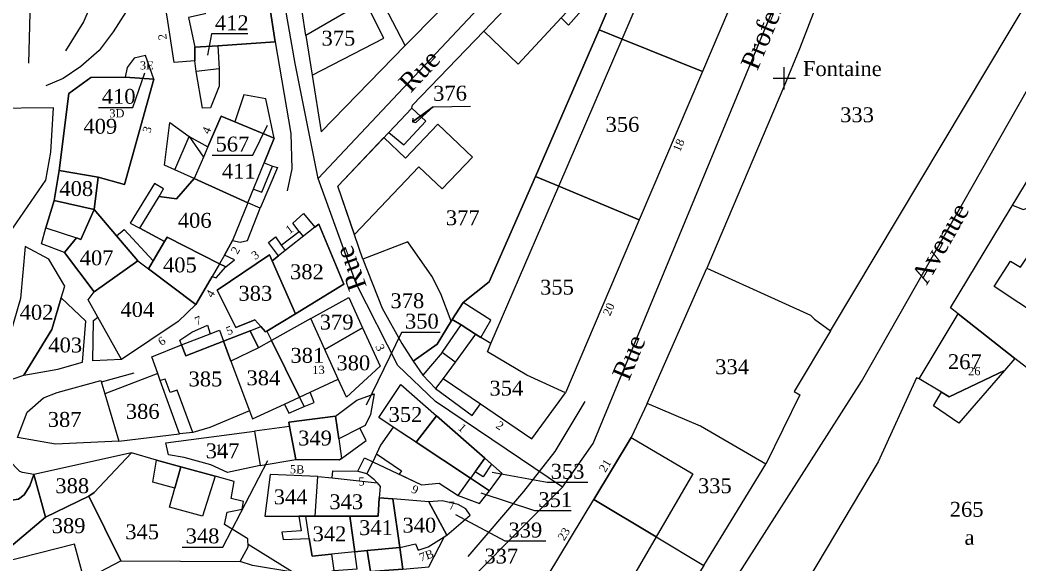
# Model space of a CAD drawing. Extents: x 1207245 to 1207999, y 6153356 to 6154119.
# Drawn here: x 1207381.7 to 1207515.9, y 6153463.3 to 6153536.4 of the extents above; entities that cross this region are included whole.
import ezdxf

# ---------------------------------------------------------------- set-up
doc = ezdxf.new("R2010")
doc.units = 0
doc.linetypes.add('CONTINU', pattern=[0])
doc.layers.get('0').update_dxf_attribs({"linetype": 'CONTINU'})
for name, color, linetype in [('1PARCELLE', 7, 'CONTINU'), ('1SUBDFISC', 7, 'CONTINU'), ('1ZONCOMM', 7, 'CONTINU'), ('3BATIDUR', 7, 'CONTINU'), ('3BATILEGER', 7, 'CONTINU'), ('3CALVAIRE', 7, 'CONTINU'), ('3CALVAIRETEX', 7, 'CONTINU'), ('3CHEMIN', 7, 'CONTINU'), ('3FISCLINE', 7, 'CONTINUOUS'), ('3FLECHEPAR', 7, 'CONTINU'), ('3LIMNONPARC', 7, 'CONTINU'), ('3NUMVOIE', 7, 'CONTINU'), ('3PARCELLETEX', 7, 'CONTINU'), ('3SENTIER', 7, 'CONTINU'), ('3SUBDFISCTEX', 7, 'CONTINU'), ('3ZONCOMMTEX', 7, 'CONTINU')]:
    doc.layers.add(name, color=color, linetype=linetype)
doc.styles.get("Standard").update_dxf_attribs({"font": 'Times New Roman'})

# ---------------------------------------------------------------- blocks, each defined once
blk = doc.blocks.new('DETATOPO')
for points in [[(0, -1.5), (0, 1.5)], [(-1.5, 0), (1.5, 0)]]:
    blk.add_lwpolyline(points)

msp = doc.modelspace()

# ---------------------------------------------------------------- linework, layer by layer
at = {"layer": '1PARCELLE'}
for points in [[(1207473.3, 6153529.54), (1207462.5, 6153533.88), (1207459.41, 6153535.11), (1207461.65, 6153540.39), (1207467.8, 6153554.71), (1207470.9, 6153553.42), (1207481.58, 6153549), (1207473.3, 6153529.54)], [(1207503.27, 6153545.71), (1207492.88, 6153549.61), (1207486.32, 6153532.55), (1207484.23, 6153527.48), (1207473.86, 6153503.1), (1207487.81, 6153496.76), (1207488.33, 6153496.22), (1207490.49, 6153494.68), (1207517.59, 6153540.11), (1207509.62, 6153544.87), (1207503.27, 6153545.71)], [(1207433.4, 6153533.03), (1207430.07, 6153539.44), (1207429.73, 6153540.23), (1207439.58, 6153547.32), (1207443.59, 6153543.36), (1207442.4, 6153542.15), (1207433.4, 6153533.03)], [(1207455.24, 6153546.79), (1207459.57, 6153542.41), (1207456.74, 6153539.34), (1207457.71, 6153538.46), (1207455.31, 6153535.73), (1207454.31, 6153536.73), (1207448.54, 6153530.5), (1207443.93, 6153534.95), (1207455.24, 6153546.79)], [(1207405.15, 6153530.96), (1207402.4, 6153530.75), (1207401.46, 6153536.85), (1207400.95, 6153539.63), (1207403.91, 6153539.9), (1207406.27, 6153540.11), (1207414.81, 6153540.87), (1207415.95, 6153533.52), (1207408.26, 6153532.99), (1207405.17, 6153532.78), (1207405.15, 6153530.96)], [(1207433.4, 6153533.03), (1207430.07, 6153539.44), (1207429.73, 6153540.23), (1207428.03, 6153538.97), (1207420.07, 6153534.36), (1207420.91, 6153529.02), (1207422.1, 6153521.4), (1207433.4, 6153533.03)], [(1207464.8, 6153509.61), (1207454, 6153514.12), (1207450.88, 6153515.43), (1207459.41, 6153535.11), (1207462.5, 6153533.88), (1207473.3, 6153529.54), (1207464.8, 6153509.61)], [(1207405.15, 6153530.96), (1207405.17, 6153532.78), (1207408.26, 6153532.99), (1207408.43, 6153529.88), (1207408.4, 6153527.54), (1207407.26, 6153524.63), (1207406.18, 6153524.61), (1207405.33, 6153529.53), (1207405.15, 6153530.96)], [(1207399.64, 6153528.51), (1207398.53, 6153531.66), (1207397.03, 6153531.32), (1207396.06, 6153530.04), (1207395.81, 6153528.77), (1207399.64, 6153528.51)], [(1207399.64, 6153528.51), (1207395.81, 6153528.77), (1207391.18, 6153528.71), (1207388.24, 6153526.55), (1207386.96, 6153516.2), (1207392.18, 6153515.32), (1207395.7, 6153514.33), (1207399.64, 6153528.51)], [(1207410.54, 6153522.76), (1207415.82, 6153520.58), (1207414.67, 6153525.83), (1207411.71, 6153526.37), (1207410.54, 6153522.76)], [(1207373.15, 6153511.09), (1207380.22, 6153507.74), (1207385.17, 6153514.92), (1207385.82, 6153518.67), (1207386.18, 6153524.65), (1207377.51, 6153524.57), (1207373.12, 6153511.5), (1207372.89, 6153511.4), (1207373.15, 6153511.09)], [(1207413.9, 6153511.14), (1207412.28, 6153511.87), (1207405.06, 6153515.14), (1207402.45, 6153516.33), (1207401.1, 6153516.93), (1207401.8, 6153522.68), (1207404.4, 6153520.78), (1207406.91, 6153519.41), (1207408.69, 6153523.54), (1207410.54, 6153522.76), (1207415.82, 6153520.58), (1207414.47, 6153517.26), (1207415.57, 6153516.82), (1207416.23, 6153516.6), (1207413.9, 6153511.14)], [(1207434.26, 6153524.58), (1207431.2, 6153521.33), (1207433.19, 6153519.65), (1207436.17, 6153522.83), (1207434.26, 6153524.58)], [(1207522.82, 6153485.11), (1207515.24, 6153490.97), (1207507.61, 6153496.94), (1207506.58, 6153497.75), (1207519.12, 6153518.5), (1207537.69, 6153515.63), (1207551.22, 6153513.65), (1207522.82, 6153485.11)], [(1207387.66, 6153505.19), (1207384.58, 6153506.37), (1207385.15, 6153508.5), (1207386.27, 6153512.19), (1207386.96, 6153516.2), (1207392.18, 6153515.32), (1207391.62, 6153510.98), (1207389.84, 6153506.96), (1207389.26, 6153507.15), (1207387.66, 6153505.19)], [(1207401.07, 6153506.66), (1207401.42, 6153507.27), (1207408.48, 6153503.69), (1207409.32, 6153503.27), (1207410.49, 6153504.21), (1207409.14, 6153504.82), (1207410.21, 6153506.79), (1207411.26, 6153506.59), (1207412.21, 6153506.8), (1207413.9, 6153511.14), (1207412.28, 6153511.87), (1207405.06, 6153515.14), (1207402.69, 6153512.4), (1207400.38, 6153512.72), (1207400.93, 6153513.75), (1207399.75, 6153514.49), (1207396.47, 6153509.16), (1207397.75, 6153508.47), (1207401.07, 6153506.66)], [(1207454.89, 6153486.33), (1207449.72, 6153488.72), (1207444.42, 6153491.85), (1207444.89, 6153492.95), (1207443.53, 6153493.8), (1207442.84, 6153494.23), (1207440.89, 6153495.46), (1207439.71, 6153496.2), (1207441.18, 6153498.47), (1207444.67, 6153501.27), (1207450.88, 6153515.43), (1207454, 6153514.12), (1207464.8, 6153509.61), (1207454.89, 6153486.33)], [(1207387.66, 6153505.19), (1207389.26, 6153507.15), (1207389.84, 6153506.96), (1207391.62, 6153510.98), (1207394.65, 6153507.44), (1207397.52, 6153504.08), (1207391.65, 6153499.93), (1207387.66, 6153505.19)], [(1207415.53, 6153504.07), (1207416.37, 6153504.73), (1207415.06, 6153506.56), (1207415.98, 6153507.29), (1207416.74, 6153506.18), (1207419.17, 6153508.01), (1207418.31, 6153509.14), (1207419.76, 6153510.42), (1207421.25, 6153508.59), (1207421.78, 6153509.01), (1207425.17, 6153500.93), (1207418.66, 6153496.97), (1207415.53, 6153504.07)], [(1207391.65, 6153499.93), (1207397.52, 6153504.08), (1207394.65, 6153507.44), (1207395.68, 6153508.28), (1207399.57, 6153504.08), (1207398.94, 6153503), (1207405.29, 6153498.2), (1207402.91, 6153495.92), (1207395.3, 6153490.82), (1207391.45, 6153490.66), (1207391.54, 6153496.07), (1207392.14, 6153496.51), (1207390.85, 6153498.85), (1207391.65, 6153499.93)], [(1207399.57, 6153504.08), (1207398.94, 6153503), (1207405.29, 6153498.2), (1207407.5, 6153501.99), (1207408.01, 6153501.81), (1207409.32, 6153503.27), (1207408.48, 6153503.69), (1207401.42, 6153507.27), (1207401.07, 6153506.66), (1207399.57, 6153504.08)], [(1207439.56, 6153495.99), (1207438.17, 6153499.66), (1207436.95, 6153502), (1207433.74, 6153506.62), (1207427.71, 6153504.29), (1207430.31, 6153497.72), (1207432.95, 6153492.96), (1207434.47, 6153490.58), (1207437.66, 6153492.89), (1207439.56, 6153495.99)], [(1207387.22, 6153499.1), (1207387.7, 6153500.67), (1207385.54, 6153504.32), (1207382.37, 6153505.99), (1207381.74, 6153499.04), (1207379.47, 6153491.13), (1207379.06, 6153487.64), (1207382.2, 6153488.7), (1207385.94, 6153494.84), (1207387.22, 6153499.1)], [(1207415.53, 6153504.07), (1207418.66, 6153496.97), (1207414.8, 6153494.64), (1207414.66, 6153494.55), (1207414.02, 6153495.24), (1207413.21, 6153496.13), (1207410.67, 6153495.14), (1207408.14, 6153500.16), (1207415.17, 6153504.87), (1207415.53, 6153504.07)], [(1207481.78, 6153476.78), (1207473.02, 6153481.87), (1207465.88, 6153484.91), (1207473.86, 6153503.1), (1207487.81, 6153496.76), (1207488.33, 6153496.22), (1207490.49, 6153494.68), (1207485.6, 6153486.51), (1207486.37, 6153486.06), (1207481.78, 6153476.78)], [(1207387.22, 6153499.1), (1207385.94, 6153494.84), (1207382.2, 6153488.7), (1207386.78, 6153489.51), (1207390.08, 6153490.48), (1207390.51, 6153495.97), (1207387.22, 6153499.1)], [(1207427.68, 6153495.07), (1207422.61, 6153492.18), (1207420.73, 6153496.33), (1207425.84, 6153499.16), (1207427.68, 6153495.07)], [(1207515.24, 6153490.97), (1207513.82, 6153489.33), (1207507.72, 6153482.28), (1207504.29, 6153484.6), (1207505.36, 6153486.44), (1207502.38, 6153488.24), (1207507.61, 6153496.94), (1207515.24, 6153490.97)], [(1207403.08, 6153480.83), (1207400.52, 6153488.01), (1207400.19, 6153488.95), (1207399.4, 6153491.2), (1207403.37, 6153492.78), (1207403.15, 6153493.41), (1207404.73, 6153494.51), (1207406.84, 6153495.44), (1207407.21, 6153494.29), (1207408.45, 6153494.78), (1207409.01, 6153493.28), (1207410, 6153490.58), (1207412.47, 6153483.92), (1207407.15, 6153481.67), (1207404.89, 6153481.02), (1207403.08, 6153480.83)], [(1207424.41, 6153488.19), (1207422.61, 6153492.18), (1207420.73, 6153496.33), (1207415.43, 6153493.37), (1207419.21, 6153485.77), (1207419.85, 6153484.5), (1207421.19, 6153485.05), (1207420.63, 6153486.43), (1207424.41, 6153488.19)], [(1207439.56, 6153495.99), (1207437.66, 6153492.89), (1207434.47, 6153490.58), (1207435.76, 6153488.73), (1207437.44, 6153486.93), (1207442.37, 6153483.29), (1207443.52, 6153484.85), (1207450.39, 6153480.15), (1207454.89, 6153486.33), (1207449.72, 6153488.72), (1207444.42, 6153491.85), (1207444.89, 6153492.95), (1207443.53, 6153493.8), (1207442.84, 6153494.23), (1207440.89, 6153495.46), (1207439.71, 6153496.2), (1207439.56, 6153495.99)], [(1207409.01, 6153493.28), (1207410, 6153490.58), (1207412.47, 6153483.92), (1207412.88, 6153482.83), (1207417.18, 6153484.84), (1207417.76, 6153483.59), (1207419.85, 6153484.5), (1207419.21, 6153485.77), (1207415.43, 6153493.37), (1207413.71, 6153492.41), (1207412.59, 6153494.68), (1207409.01, 6153493.28)], [(1207427.68, 6153495.07), (1207430.01, 6153489.94), (1207425.5, 6153485.76), (1207424.41, 6153488.19), (1207422.61, 6153492.18), (1207427.68, 6153495.07)], [(1207403.08, 6153480.83), (1207400.52, 6153488.01), (1207400.19, 6153488.95), (1207393.07, 6153486.23), (1207394.95, 6153479.86), (1207403.08, 6153480.83)], [(1207393.07, 6153486.23), (1207394.95, 6153479.86), (1207386.47, 6153479.45), (1207381.36, 6153480.33), (1207382.66, 6153483.73), (1207384.83, 6153485.66), (1207386.66, 6153486.39), (1207392.55, 6153487.98), (1207393.07, 6153486.23)], [(1207434.86, 6153479.7), (1207431.78, 6153481.74), (1207429.84, 6153483.04), (1207432.82, 6153487.48), (1207437.61, 6153483.27), (1207434.86, 6153479.7)], [(1207427.32, 6153481.61), (1207424.46, 6153480.17), (1207424.03, 6153483.19), (1207426.9, 6153485.38), (1207429.22, 6153486.23), (1207428.72, 6153483.41), (1207428.01, 6153481.95), (1207427.32, 6153481.61)], [(1207458.72, 6153472.03), (1207467.07, 6153467), (1207473.46, 6153463.13), (1207481.78, 6153476.78), (1207473.02, 6153481.87), (1207465.88, 6153484.91), (1207463.7, 6153480.32), (1207458.72, 6153472.03)], [(1207434.86, 6153479.7), (1207442.16, 6153474.87), (1207444.71, 6153473.18), (1207446.42, 6153475.5), (1207444.1, 6153477.57), (1207437.61, 6153483.27), (1207434.86, 6153479.7)], [(1207417.87, 6153481.82), (1207418.72, 6153477.39), (1207424.56, 6153477.35), (1207424.82, 6153477.54), (1207428.15, 6153479.95), (1207427.32, 6153481.61), (1207424.46, 6153480.17), (1207424.03, 6153483.19), (1207417.76, 6153482.41), (1207417.87, 6153481.82)], [(1207413.16, 6153481.2), (1207413.9, 6153476.56), (1207409.54, 6153475.63), (1207407.28, 6153476.67), (1207403.72, 6153477.67), (1207401.64, 6153478.02), (1207401.27, 6153479.62), (1207413.16, 6153481.2)], [(1207417.87, 6153481.82), (1207413.16, 6153481.2), (1207413.9, 6153476.56), (1207418.72, 6153477.39), (1207417.87, 6153481.82)], [(1207429.05, 6153477.09), (1207435.58, 6153473.98), (1207437.95, 6153474.21), (1207440.5, 6153472.55), (1207443.38, 6153471.48), (1207444.71, 6153473.18), (1207442.16, 6153474.87), (1207434.86, 6153479.7), (1207431.78, 6153481.74), (1207430.09, 6153479.31), (1207429.05, 6153477.09)], [(1207385.09, 6153469.65), (1207390.92, 6153472.48), (1207391.65, 6153472.97), (1207396.65, 6153478.26), (1207383.53, 6153475.39), (1207385.09, 6153469.65)], [(1207390.92, 6153472.48), (1207395.23, 6153463.75), (1207411.23, 6153463.66), (1207412.33, 6153465.65), (1207412.28, 6153466.72), (1207409.14, 6153468.65), (1207409.5, 6153470.3), (1207411.5, 6153470.73), (1207411.7, 6153471.72), (1207410.01, 6153472.13), (1207410.42, 6153474.42), (1207407.9, 6153475.13), (1207403.26, 6153476.41), (1207400.01, 6153477.31), (1207396.65, 6153478.26), (1207391.65, 6153472.97), (1207390.92, 6153472.48)], [(1207376.34, 6153474.85), (1207377.88, 6153470.87), (1207379.64, 6153471.77), (1207381.48, 6153472.04), (1207382.23, 6153472.65), (1207382.99, 6153473.83), (1207383.53, 6153475.39), (1207382.04, 6153475.63), (1207381.67, 6153475.79), (1207380.16, 6153477.34), (1207376.78, 6153476.06), (1207377.09, 6153475.15), (1207376.34, 6153474.85)], [(1207429.91, 6153472.23), (1207429.75, 6153469.76), (1207425.96, 6153469.77), (1207421.29, 6153469.78), (1207421.67, 6153475.11), (1207423.59, 6153474.91), (1207423.69, 6153475.85), (1207427.05, 6153475.84), (1207427.94, 6153477.63), (1207429.05, 6153477.09), (1207428.26, 6153475.49), (1207429.13, 6153474.78), (1207429.64, 6153474.27), (1207430.02, 6153473.75), (1207429.91, 6153472.23)], [(1207371.44, 6153468.31), (1207371.42, 6153458.29), (1207373.77, 6153458.79), (1207373.48, 6153459.82), (1207385.09, 6153469.65), (1207383.53, 6153475.39), (1207382.99, 6153473.83), (1207382.23, 6153472.65), (1207381.48, 6153472.04), (1207379.64, 6153471.77), (1207377.88, 6153470.87), (1207371.44, 6153468.31)], [(1207421.29, 6153469.78), (1207421.67, 6153475.11), (1207415.27, 6153475.37), (1207414.54, 6153469.79), (1207419.12, 6153469.79), (1207420.04, 6153469.78), (1207421.29, 6153469.78)], [(1207373.77, 6153458.79), (1207380.06, 6153460.12), (1207380.58, 6153457.68), (1207385, 6153458.86), (1207390.63, 6153461.37), (1207395.23, 6153463.75), (1207390.92, 6153472.48), (1207385.09, 6153469.65), (1207373.48, 6153459.82), (1207373.77, 6153458.79)], [(1207429.91, 6153472.23), (1207431.71, 6153472.08), (1207432.65, 6153465.57), (1207433.09, 6153462.63), (1207428.72, 6153462.32), (1207428.29, 6153465.14), (1207426.63, 6153464.97), (1207425.96, 6153469.77), (1207429.75, 6153469.76), (1207429.91, 6153472.23)], [(1207431.71, 6153472.08), (1207432.65, 6153465.57), (1207434.76, 6153466.06), (1207435.15, 6153465.2), (1207436.47, 6153465.65), (1207438.96, 6153467.22), (1207436.57, 6153471.7), (1207431.71, 6153472.08)], [(1207436.57, 6153471.7), (1207438.96, 6153467.22), (1207442.11, 6153469.9), (1207441.53, 6153470.75), (1207440.49, 6153471.36), (1207438.37, 6153471.84), (1207436.57, 6153471.7)], [(1207456.81, 6153450.36), (1207451.54, 6153461.23), (1207452.59, 6153461.85), (1207458.72, 6153472.03), (1207467.07, 6153467), (1207473.46, 6153463.13), (1207469.4, 6153456.69), (1207467.66, 6153455.34), (1207456.81, 6153450.36)], [(1207426.63, 6153464.97), (1207425.96, 6153469.77), (1207421.29, 6153469.78), (1207420.04, 6153469.78), (1207419.12, 6153469.79), (1207419.43, 6153467.8), (1207416.84, 6153467.64), (1207417.03, 6153466.64), (1207420.51, 6153466.78), (1207420.89, 6153464.41), (1207423.51, 6153464.67), (1207423.8, 6153462.48), (1207426.95, 6153462.71), (1207426.63, 6153464.97)]]:
    msp.add_lwpolyline(points, close=True, dxfattribs=at)
for points in [[(1207461.65, 6153540.39), (1207459.41, 6153535.11), (1207450.88, 6153515.43), (1207444.67, 6153501.27), (1207441.18, 6153498.47), (1207439.71, 6153496.2), (1207439.56, 6153495.99), (1207439.56, 6153495.99), (1207438.17, 6153499.66), (1207436.95, 6153502), (1207433.74, 6153506.62), (1207427.71, 6153504.29), (1207424.34, 6153514.13), (1207431.2, 6153521.33), (1207433.19, 6153519.65), (1207436.17, 6153522.83), (1207434.26, 6153524.58), (1207434.37, 6153524.98), (1207443.93, 6153534.95), (1207448.54, 6153530.5), (1207454.31, 6153536.73), (1207455.31, 6153535.73), (1207457.71, 6153538.46)], [(1207522.82, 6153485.11), (1207515.24, 6153490.97), (1207513.82, 6153489.33), (1207507.72, 6153482.28), (1207504.29, 6153484.6), (1207505.36, 6153486.44), (1207502.38, 6153488.24), (1207502.01, 6153488.36), (1207496.88, 6153477.05), (1207486.41, 6153459.48), (1207486.41, 6153459.48), (1207489.04, 6153458.21), (1207487.91, 6153455.85), (1207485.58, 6153457.07), (1207484.67, 6153455.25), (1207490.63, 6153453.05), (1207496.02, 6153454.59), (1207504.25, 6153453.9), (1207509.33, 6153454.65), (1207513.12, 6153455.73), (1207516.28, 6153457.35)]]:
    msp.add_lwpolyline(points, dxfattribs=at)
at = {"layer": '1SUBDFISC'}
msp.add_lwpolyline([(1207522.82, 6153485.11), (1207515.24, 6153490.97), (1207513.82, 6153489.33), (1207513.82, 6153489.33), (1207507.72, 6153482.28), (1207504.29, 6153484.6), (1207505.36, 6153486.44), (1207502.38, 6153488.24), (1207502.01, 6153488.36), (1207496.88, 6153477.05), (1207486.41, 6153459.48), (1207489.04, 6153458.21), (1207487.91, 6153455.85), (1207485.58, 6153457.07), (1207484.67, 6153455.25), (1207490.63, 6153453.05), (1207496.02, 6153454.59), (1207504.25, 6153453.9), (1207509.33, 6153454.65), (1207513.12, 6153455.73), (1207516.28, 6153457.35)], dxfattribs=at)
at = {"layer": '1ZONCOMM'}
for points in [[(1207450.02, 6153434.29), (1207453.92, 6153438.85), (1207457.57, 6153444.26), (1207473.57, 6153454.8), (1207494.66, 6153487.86), (1207523.22, 6153538.19), (1207533.52, 6153554.5), (1207594.07, 6153627.35), (1207597.46, 6153632.4), (1207650.7, 6153703.04), (1207645.2, 6153719.33), (1207644.94, 6153747.03)], [(1207450.02, 6153434.29), (1207453.92, 6153438.85), (1207457.57, 6153444.26), (1207473.57, 6153454.8), (1207494.66, 6153487.86), (1207523.22, 6153538.19), (1207533.52, 6153554.5), (1207594.07, 6153627.35), (1207597.46, 6153632.4), (1207650.7, 6153703.04), (1207645.2, 6153719.33), (1207644.94, 6153747.03)], [(1207454.51, 6153473.68), (1207437.46, 6153485.16), (1207432.41, 6153490), (1207426.79, 6153501.04), (1207421.69, 6153515.15), (1207418.61, 6153530.6), (1207415.34, 6153549.29), (1207413.62, 6153554.77), (1207405.4, 6153569.59), (1207404.65, 6153577.66), (1207407.88, 6153596.71), (1207411.22, 6153605.6), (1207411.97, 6153609.05), (1207413.96, 6153618.07), (1207416.63, 6153638.36), (1207415.01, 6153643.12), (1207404.64, 6153652.74)], [(1207384.21, 6153452.64), (1207397.51, 6153459.03), (1207416.67, 6153458.95), (1207435.57, 6153459.57), (1207442.15, 6153461.24), (1207449.19, 6153468.32), (1207454.51, 6153473.68), (1207458.61, 6153479.55), (1207494.37, 6153565.92), (1207498.63, 6153572.67), (1207508.54, 6153584.8), (1207513.88, 6153590.48), (1207518.25, 6153609.85)], [(1207421.69, 6153515.15), (1207480.48, 6153577.72), (1207490.54, 6153588.06), (1207492.15, 6153590.15), (1207518.25, 6153609.85)]]:
    msp.add_lwpolyline(points, dxfattribs=at)
at = {"layer": '3BATIDUR'}
for points in [[(1207462.5, 6153533.88), (1207470.9, 6153553.42), (1207481.58, 6153549), (1207473.3, 6153529.54), (1207462.5, 6153533.88)], [(1207456.74, 6153539.34), (1207454.31, 6153536.73), (1207448.54, 6153530.5), (1207443.93, 6153534.95), (1207455.24, 6153546.79), (1207459.57, 6153542.41), (1207456.74, 6153539.34)], [(1207430.07, 6153539.44), (1207438.76, 6153545.86), (1207442.4, 6153542.15), (1207433.4, 6153533.03), (1207430.07, 6153539.44)], [(1207406.27, 6153540.11), (1207406.55, 6153537.26), (1207404.3, 6153536.79), (1207405.17, 6153532.78), (1207408.26, 6153532.99), (1207415.95, 6153533.52), (1207414.81, 6153540.87), (1207406.27, 6153540.11)], [(1207428.03, 6153538.97), (1207420.07, 6153534.36), (1207420.91, 6153529.02), (1207430.53, 6153534.02), (1207428.03, 6153538.97)], [(1207456.74, 6153539.34), (1207457.71, 6153538.46), (1207455.31, 6153535.73), (1207454.31, 6153536.73), (1207456.74, 6153539.34)], [(1207405.17, 6153532.78), (1207408.26, 6153532.99), (1207408.43, 6153529.88), (1207405.33, 6153529.53), (1207405.15, 6153530.96), (1207405.17, 6153532.78)], [(1207454, 6153514.12), (1207462.5, 6153533.88), (1207473.3, 6153529.54), (1207464.8, 6153509.61), (1207454, 6153514.12)], [(1207399.64, 6153528.51), (1207398.53, 6153531.66), (1207397.03, 6153531.32), (1207396.06, 6153530.04), (1207395.81, 6153528.77), (1207399.64, 6153528.51)], [(1207386.96, 6153516.2), (1207388.24, 6153526.55), (1207391.18, 6153528.71), (1207395.81, 6153528.77), (1207399.64, 6153528.51), (1207395.7, 6153514.33), (1207392.18, 6153515.32), (1207386.96, 6153516.2)], [(1207406.3, 6153517.99), (1207405.06, 6153515.14), (1207412.28, 6153511.87), (1207414.47, 6153517.26), (1207415.82, 6153520.58), (1207410.54, 6153522.76), (1207408.69, 6153523.54), (1207406.91, 6153519.41), (1207406.3, 6153517.99)], [(1207426.58, 6153507.6), (1207424.34, 6153514.13), (1207430.53, 6153520.64), (1207433.43, 6153517.87), (1207437.78, 6153522.44), (1207442.43, 6153518.02), (1207438.35, 6153513.74), (1207435.24, 6153516.71), (1207426.58, 6153507.6)], [(1207404.4, 6153520.78), (1207406.3, 6153517.99), (1207405.06, 6153515.14), (1207402.45, 6153516.33), (1207404.4, 6153520.78)], [(1207391.62, 6153510.98), (1207392.18, 6153515.32), (1207386.96, 6153516.2), (1207386.27, 6153512.19), (1207391.62, 6153510.98)], [(1207412.28, 6153511.87), (1207410.21, 6153506.79), (1207409.14, 6153504.82), (1207408.48, 6153503.69), (1207401.42, 6153507.27), (1207401.07, 6153506.66), (1207397.75, 6153508.47), (1207400.38, 6153512.72), (1207402.69, 6153512.4), (1207405.06, 6153515.14), (1207412.28, 6153511.87)], [(1207444.89, 6153492.95), (1207454, 6153514.12), (1207464.8, 6153509.61), (1207454.89, 6153486.33), (1207449.72, 6153488.72), (1207444.42, 6153491.85), (1207444.89, 6153492.95)], [(1207520.34, 6153498.08), (1207519.06, 6153496.25), (1207512.46, 6153500.63), (1207514.65, 6153504.03), (1207516, 6153503.23), (1207523.1, 6153513.85), (1207525.41, 6153512.25), (1207528.59, 6153510.03), (1207520.34, 6153498.08)], [(1207389.26, 6153507.15), (1207387.66, 6153505.19), (1207391.65, 6153499.93), (1207397.52, 6153504.08), (1207394.65, 6153507.44), (1207391.62, 6153510.98), (1207389.84, 6153506.96), (1207389.26, 6153507.15)], [(1207416.37, 6153504.73), (1207415.53, 6153504.07), (1207418.66, 6153496.97), (1207425.17, 6153500.93), (1207421.78, 6153509.01), (1207421.25, 6153508.59), (1207416.37, 6153504.73)], [(1207408.48, 6153503.69), (1207407.5, 6153501.99), (1207405.29, 6153498.2), (1207398.94, 6153503), (1207399.57, 6153504.08), (1207401.07, 6153506.66), (1207401.42, 6153507.27), (1207408.48, 6153503.69)], [(1207415.53, 6153504.07), (1207415.17, 6153504.87), (1207408.14, 6153500.16), (1207410.67, 6153495.14), (1207413.21, 6153496.13), (1207414.02, 6153495.24), (1207414.66, 6153494.55), (1207414.8, 6153494.64), (1207418.66, 6153496.97), (1207415.53, 6153504.07)], [(1207397.52, 6153504.08), (1207398.94, 6153503), (1207405.29, 6153498.2), (1207402.91, 6153495.92), (1207395.3, 6153490.82), (1207392.14, 6153496.51), (1207390.85, 6153498.85), (1207391.65, 6153499.93), (1207397.52, 6153504.08)], [(1207422.61, 6153492.18), (1207420.73, 6153496.33), (1207425.84, 6153499.16), (1207427.68, 6153495.07), (1207422.61, 6153492.18)], [(1207440.89, 6153495.46), (1207442.84, 6153494.23), (1207443.53, 6153493.8), (1207444.89, 6153496.11), (1207441.18, 6153498.47), (1207439.71, 6153496.2), (1207440.89, 6153495.46)], [(1207515.24, 6153490.97), (1207513.82, 6153489.33), (1207506.39, 6153485.81), (1207505.36, 6153486.44), (1207502.38, 6153488.24), (1207507.61, 6153496.94), (1207515.24, 6153490.97)], [(1207422.61, 6153492.18), (1207420.73, 6153496.33), (1207415.43, 6153493.37), (1207419.21, 6153485.77), (1207420.63, 6153486.43), (1207424.41, 6153488.19), (1207422.61, 6153492.18)], [(1207440.1, 6153490.48), (1207438.34, 6153491.77), (1207440.89, 6153495.46), (1207442.84, 6153494.23), (1207440.1, 6153490.48)], [(1207403.37, 6153492.78), (1207407.21, 6153494.29), (1207408.45, 6153494.78), (1207409.01, 6153493.28), (1207403.96, 6153491.3), (1207403.37, 6153492.78)], [(1207410, 6153490.58), (1207409.01, 6153493.28), (1207412.59, 6153494.68), (1207413.71, 6153492.41), (1207410, 6153490.58)], [(1207422.61, 6153492.18), (1207427.68, 6153495.07), (1207430.01, 6153489.94), (1207425.5, 6153485.76), (1207424.41, 6153488.19), (1207422.61, 6153492.18)], [(1207440.1, 6153490.48), (1207438.5, 6153488.29), (1207443.52, 6153484.85), (1207450.39, 6153480.15), (1207454.89, 6153486.33), (1207449.72, 6153488.72), (1207444.42, 6153491.85), (1207444.89, 6153492.95), (1207443.53, 6153493.8), (1207442.84, 6153494.23), (1207440.1, 6153490.48)], [(1207400.52, 6153488.01), (1207400.19, 6153488.95), (1207399.4, 6153491.2), (1207403.37, 6153492.78), (1207403.96, 6153491.3), (1207409.01, 6153493.28), (1207410, 6153490.58), (1207412.47, 6153483.92), (1207407.15, 6153481.67), (1207404.89, 6153481.02), (1207402.79, 6153486.7), (1207401.82, 6153486.41), (1207401.16, 6153488.18), (1207400.52, 6153488.01)], [(1207413.71, 6153492.41), (1207410, 6153490.58), (1207412.47, 6153483.92), (1207412.88, 6153482.83), (1207417.18, 6153484.84), (1207419.21, 6153485.77), (1207415.43, 6153493.37), (1207413.71, 6153492.41)], [(1207513.82, 6153489.33), (1207507.72, 6153482.28), (1207504.29, 6153484.6), (1207505.36, 6153486.44), (1207506.39, 6153485.81), (1207513.82, 6153489.33)], [(1207434.86, 6153479.7), (1207431.78, 6153481.74), (1207429.84, 6153483.04), (1207432.82, 6153487.48), (1207437.61, 6153483.27), (1207434.86, 6153479.7)], [(1207424.46, 6153480.17), (1207424.03, 6153483.19), (1207426.9, 6153485.38), (1207429.22, 6153486.23), (1207428.72, 6153483.41), (1207428.01, 6153481.95), (1207427.32, 6153481.61), (1207424.46, 6153480.17)], [(1207442.16, 6153474.87), (1207434.86, 6153479.7), (1207437.61, 6153483.27), (1207444.1, 6153477.57), (1207442.16, 6153474.87)], [(1207424.46, 6153480.17), (1207424.82, 6153477.54), (1207424.56, 6153477.35), (1207418.72, 6153477.39), (1207417.87, 6153481.82), (1207417.76, 6153482.41), (1207424.03, 6153483.19), (1207424.46, 6153480.17)], [(1207413.9, 6153476.56), (1207409.54, 6153475.63), (1207407.28, 6153476.67), (1207403.72, 6153477.67), (1207401.64, 6153478.02), (1207401.27, 6153479.62), (1207413.16, 6153481.2), (1207413.9, 6153476.56)], [(1207417.87, 6153481.82), (1207413.16, 6153481.2), (1207413.9, 6153476.56), (1207418.72, 6153477.39), (1207417.87, 6153481.82)], [(1207431.78, 6153481.74), (1207430.09, 6153479.31), (1207429.54, 6153478.14), (1207432.91, 6153475.88), (1207432.59, 6153475.41), (1207435.58, 6153473.98), (1207437.95, 6153474.21), (1207440.5, 6153472.55), (1207442.16, 6153474.87), (1207431.78, 6153481.74)], [(1207467.07, 6153467), (1207458.72, 6153472.03), (1207463.7, 6153480.32), (1207471.98, 6153475.47), (1207467.07, 6153467)], [(1207402.47, 6153473.53), (1207399.51, 6153474.33), (1207400.01, 6153477.31), (1207403.26, 6153476.41), (1207402.47, 6153473.53)], [(1207402.47, 6153473.53), (1207403.26, 6153476.41), (1207407.9, 6153475.13), (1207406.17, 6153469.77), (1207401.76, 6153470.97), (1207402.47, 6153473.53)], [(1207419.12, 6153469.79), (1207420.04, 6153469.78), (1207421.29, 6153469.78), (1207421.67, 6153475.11), (1207415.27, 6153475.37), (1207414.54, 6153469.79), (1207419.12, 6153469.79)], [(1207425.96, 6153469.77), (1207421.29, 6153469.78), (1207421.67, 6153475.11), (1207423.59, 6153474.91), (1207429.64, 6153474.27), (1207430.02, 6153473.75), (1207429.91, 6153472.23), (1207429.75, 6153469.76), (1207425.96, 6153469.77)], [(1207425.96, 6153469.77), (1207426.63, 6153464.97), (1207428.29, 6153465.14), (1207432.65, 6153465.57), (1207431.71, 6153472.08), (1207429.91, 6153472.23), (1207429.75, 6153469.76), (1207425.96, 6153469.77)], [(1207436.57, 6153471.7), (1207431.71, 6153472.08), (1207432.65, 6153465.57), (1207434.76, 6153466.06), (1207435.15, 6153465.2), (1207436.47, 6153465.65), (1207438.96, 6153467.22), (1207436.57, 6153471.7)], [(1207438.96, 6153467.22), (1207442.11, 6153469.9), (1207441.53, 6153470.75), (1207440.49, 6153471.36), (1207438.37, 6153471.84), (1207436.57, 6153471.7), (1207438.96, 6153467.22)], [(1207467.07, 6153467), (1207461.19, 6153456.84), (1207452.59, 6153461.85), (1207458.72, 6153472.03), (1207467.07, 6153467)], [(1207426.63, 6153464.97), (1207423.51, 6153464.67), (1207420.89, 6153464.41), (1207420.51, 6153466.78), (1207420.04, 6153469.78), (1207421.29, 6153469.78), (1207425.96, 6153469.77), (1207426.63, 6153464.97)], [(1207379.33, 6153463.53), (1207380.21, 6153459.39), (1207383.39, 6153460.03), (1207383.9, 6153459.1), (1207390, 6153462.4), (1207388.98, 6153466.02), (1207379.33, 6153463.53)], [(1207423.51, 6153464.67), (1207423.8, 6153462.48), (1207426.95, 6153462.71), (1207426.63, 6153464.97), (1207423.51, 6153464.67)], [(1207428.29, 6153465.14), (1207428.72, 6153462.32), (1207433.09, 6153462.63), (1207432.65, 6153465.57), (1207428.29, 6153465.14)]]:
    msp.add_lwpolyline(points, close=True, dxfattribs=at)
at = {"layer": '3BATILEGER'}
for points in [[(1207434.26, 6153524.58), (1207431.2, 6153521.33), (1207433.19, 6153519.65), (1207436.17, 6153522.83), (1207434.26, 6153524.58)], [(1207389.26, 6153507.15), (1207389.84, 6153506.96), (1207391.62, 6153510.98), (1207386.27, 6153512.19), (1207385.15, 6153508.5), (1207389.26, 6153507.15)], [(1207444.1, 6153477.57), (1207444.98, 6153476.78), (1207443.84, 6153475.05), (1207442.79, 6153475.75), (1207444.1, 6153477.57)]]:
    msp.add_lwpolyline(points, close=True, dxfattribs=at)
at = {"layer": '3CHEMIN'}
msp.add_lwpolyline([(1207514.92, 6153511.55), (1207516.36, 6153510.98), (1207517.81, 6153511.45), (1207526.25, 6153521.61), (1207532.94, 6153530.39)], dxfattribs=at)
at = {"layer": '3FISCLINE'}
for points in [[(1207413.03, 6153513.72), (1207414.13, 6153513.29), (1207415.57, 6153516.82)], [(1207419.17, 6153508.01), (1207419.68, 6153507.35)], [(1207416.74, 6153506.18), (1207417.29, 6153505.47)], [(1207438.34, 6153491.77), (1207435.76, 6153488.73)], [(1207438.5, 6153488.29), (1207437.44, 6153486.93)], [(1207427.05, 6153475.84), (1207428.26, 6153475.49)]]:
    msp.add_lwpolyline(points, dxfattribs=at)
at = {"layer": '3FLECHEPAR'}
for points in [[(1207412.28, 6153534.56), (1207407.39, 6153534.57), (1207406.86, 6153531.7)], [(1207392.2, 6153524.68), (1207396.81, 6153524.67), (1207398.43, 6153529.33)], [(1207434.43, 6153523.24), (1207434.35, 6153522.76), (1207437.16, 6153524.79), (1207434.35, 6153522.75), (1207434.83, 6153522.67), (1207437.16, 6153524.78), (1207442.16, 6153524.87)], [(1207407.47, 6153518.27), (1207412.94, 6153518.26), (1207414.9, 6153522.32)], [(1207438.08, 6153494.46), (1207432.9, 6153494.47), (1207428.13, 6153484.68)], [(1207403.46, 6153465.62), (1207408.92, 6153465.61), (1207414.96, 6153477.27)], [(1207457.91, 6153474.29), (1207452.45, 6153474.3), (1207445.06, 6153475.62)], [(1207455.68, 6153470.48), (1207450.79, 6153470.49), (1207443.59, 6153472.84)], [(1207452.26, 6153466.4), (1207446.8, 6153466.41), (1207440.19, 6153469.96)]]:
    msp.add_lwpolyline(points, dxfattribs=at)
at = {"layer": '3LIMNONPARC'}
msp.add_lwpolyline([(1207414.02, 6153495.24), (1207414.66, 6153494.55), (1207414.8, 6153494.64), (1207415.43, 6153493.37), (1207413.71, 6153492.41), (1207412.59, 6153494.68), (1207414.02, 6153495.24)], close=True, dxfattribs=at)
at = {"layer": '3SENTIER'}
for points in [[(1207395.94, 6153612.09), (1207398.63, 6153610.71), (1207401.33, 6153609.24), (1207405, 6153606.46), (1207406.76, 6153604.75), (1207401.39, 6153569.81), (1207397.04, 6153542.88), (1207393.43, 6153543.57), (1207390.2, 6153536.21), (1207387.79, 6153532.29)], [(1207382.86, 6153530.63), (1207383.33, 6153547.5)], [(1207420.07, 6153534.36), (1207418.58, 6153544.06)], [(1207397.04, 6153542.88), (1207397.72, 6153542.81), (1207396.65, 6153538.7), (1207394.2, 6153534.84), (1207392.3, 6153532.35), (1207389.85, 6153530.2), (1207387.46, 6153528.58), (1207385.16, 6153527.6)], [(1207415.95, 6153533.52), (1207418.06, 6153521.21), (1207418.18, 6153516.42), (1207417.55, 6153513.48)], [(1207392.61, 6153487.8), (1207397.03, 6153489.02)], [(1207441.86, 6153464.36), (1207449.32, 6153473.1), (1207453.53, 6153478.48), (1207457.55, 6153485.2)], [(1207412.31, 6153466), (1207418.56, 6153462.1), (1207420.52, 6153462.11), (1207423.27, 6153462.27), (1207423.8, 6153462.48)], [(1207433.09, 6153462.63), (1207436.58, 6153462.95), (1207438.67, 6153467.04)], [(1207418.32, 6153462.25), (1207412.9, 6153463.12), (1207411.23, 6153463.66)]]:
    msp.add_lwpolyline(points, dxfattribs=at)

# ---------------------------------------------------------------- block references
at = {"layer": '3CALVAIRE', "rotation": 90}
msp.add_blockref('DETATOPO', (1207484.28, 6153528.6), dxfattribs=at)

# ---------------------------------------------------------------- texts
at = {"layer": '3CALVAIRETEX'}
msp.add_text('Fontaine', height=2, dxfattribs=at).set_placement((1207486.78, 6153528.91))
at = {"layer": '3NUMVOIE'}
for s, rotation, p in [('2', 98.5, (1207401.41, 6153533.84)), ('3', 74.2, (1207399.16, 6153521.17)), ('4', 67, (1207407.06, 6153521.02)), ('18', 67, (1207470.28, 6153518.64)), ('1', 36.8, (1207417.84, 6153507.63)), ('2', 61.3, (1207410.88, 6153504.87)), ('3', 33.9, (1207413.22, 6153504.17)), ('4', 60, (1207407.51, 6153499.04)), ('20', 67, (1207460.89, 6153496.59)), ('7', 24.2, (1207405.45, 6153495.38)), ('5', 21.6, (1207409.61, 6153494.06)), ('6', 33.9, (1207400.67, 6153492.61)), ('3', 294.3, (1207429.36, 6153492.58)), ('1', 318.7, (1207440.38, 6153481.5)), ('2', 326.1, (1207445.45, 6153481.72)), ('5B', 358.4, (1207417.9, 6153475.54)), ('21', 58.9, (1207460.26, 6153475.57)), ('9', 335.3, (1207434.1, 6153473.02)), ('23', 58.9, (1207454.73, 6153466.38)), ('7B', 19.4, (1207435.51, 6153463.65))]:
    msp.add_text(s, height=1.1, rotation=rotation, dxfattribs=at).set_placement(p)
for s, p in [('3E', (1207397.78, 6153529.8)), ('3D', (1207393.67, 6153523.36)), ('13', (1207420.93, 6153488.88)), ('26', (1207508.95, 6153488.71)), ('11', (1207407.96, 6153478.31)), ('5', (1207427.12, 6153473.89)), ('7', (1207439.22, 6153470.64))]:
    msp.add_text(s, height=1.1, dxfattribs=at).set_placement(p)
at = {"layer": '3PARCELLETEX'}
for s, p in [('412', (1207407.85, 6153535.07)), ('375', (1207422.16, 6153533)), ('410', (1207392.66, 6153525.18)), ('333', (1207491.78, 6153522.71)), ('409', (1207390.2, 6153521.16)), ('356', (1207460.29, 6153521.42)), ('567', (1207407.93, 6153518.77)), ('411', (1207408.79, 6153515.14)), ('408', (1207386.97, 6153512.79)), ('406', (1207402.87, 6153508.52)), ('407', (1207389.7, 6153503.48)), ('405', (1207400.88, 6153502.53)), ('382', (1207417.93, 6153501.61)), ('383', (1207411.01, 6153498.72)), ('355', (1207451.5, 6153499.54)), ('378', (1207431.41, 6153497.72)), ('402', (1207381.64, 6153496.17)), ('404', (1207395.17, 6153496.54)), ('379', (1207421.92, 6153494.85)), ('350', (1207433.36, 6153494.97)), ('403', (1207385.49, 6153491.77)), ('381', (1207417.99, 6153490.38)), ('380', (1207424.16, 6153489.37)), ('267', (1207506.24, 6153489.53)), ('334', (1207475.01, 6153488.85)), ('385', (1207404.31, 6153487.21)), ('384', (1207412.09, 6153487.36)), ('354', (1207444.7, 6153485.97)), ('386', (1207395.89, 6153482.85)), ('387', (1207385.41, 6153481.77)), ('352', (1207431.16, 6153482.44)), ('349', (1207419.02, 6153479.27)), ('347', (1207406.61, 6153477.55)), ('353', (1207452.92, 6153474.8)), ('388', (1207386.43, 6153472.86)), ('335', (1207472.69, 6153472.86)), ('344', (1207415.74, 6153471.37)), ('343', (1207423.21, 6153470.71)), ('351', (1207451.26, 6153470.99)), ('265', (1207506.49, 6153469.69)), ('389', (1207385.94, 6153467.49)), ('345', (1207395.82, 6153466.67)), ('341', (1207427.2, 6153467.23)), ('340', (1207433.02, 6153467.56)), ('339', (1207447.25, 6153466.91)), ('348', (1207403.92, 6153466.12)), ('342', (1207420.96, 6153466.4)), ('337', (1207444.02, 6153463.41))]:
    msp.add_text(s, height=2, dxfattribs=at).set_placement(p)
for s, rotation, p in [('376', 0.5, (1207437.15, 6153525.58)), ('377', 360, (1207438.85, 6153508.87))]:
    msp.add_text(s, height=2, rotation=rotation, dxfattribs=at).set_placement(p)
at = {"layer": '3SUBDFISCTEX'}
msp.add_text('a', height=2, dxfattribs=at).set_placement((1207508.47, 6153465.92))
at = {"layer": '3ZONCOMMTEX'}
for s, rotation, p in [('Professeur', 67.6, (1207480.66, 6153529.53)), ('Rue', 46.8, (1207434.11, 6153526.54)), ('Avenue', 60.4, (1207503.39, 6153500.71)), ('Avenue', 60.4, (1207503.39, 6153500.71)), ('Rue', 109.9, (1207428.26, 6153500.64)), ('Rue', 67.6, (1207463.4, 6153487.83))]:
    msp.add_text(s, height=2.5, rotation=rotation, dxfattribs=at).set_placement(p)

doc.saveas('drawing.dxf')
